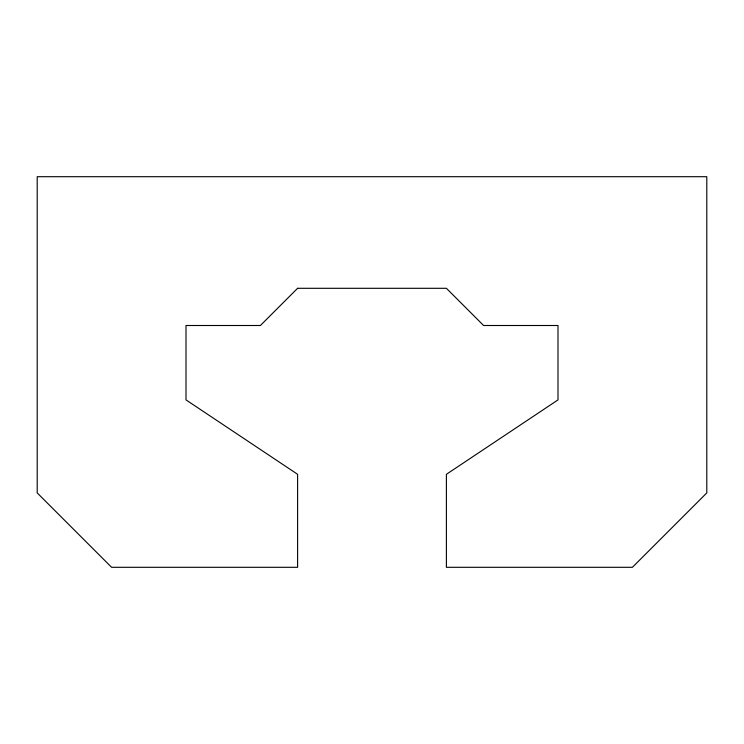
<?xml version="1.0" encoding="UTF-8"?>
<svg xmlns="http://www.w3.org/2000/svg" width="744" height="744" viewBox="0 0 744 744"><rect width="100%" height="100%" fill="white"/><g stroke="black" fill="none" stroke-linecap="round" stroke-linejoin="round"><path stroke-width="1.12" d="M297.6 288.3L260.4 325.5L186 325.5L186 399.9L297.6 474.3L297.6 567.3L111.6 567.3L37.2 492.9L37.2 176.7L706.8 176.7L706.8 492.9L632.4 567.3L446.4 567.3L446.4 474.3L558 399.9L558 325.5L483.6 325.5L446.4 288.3L297.6 288.3"/></g></svg>
